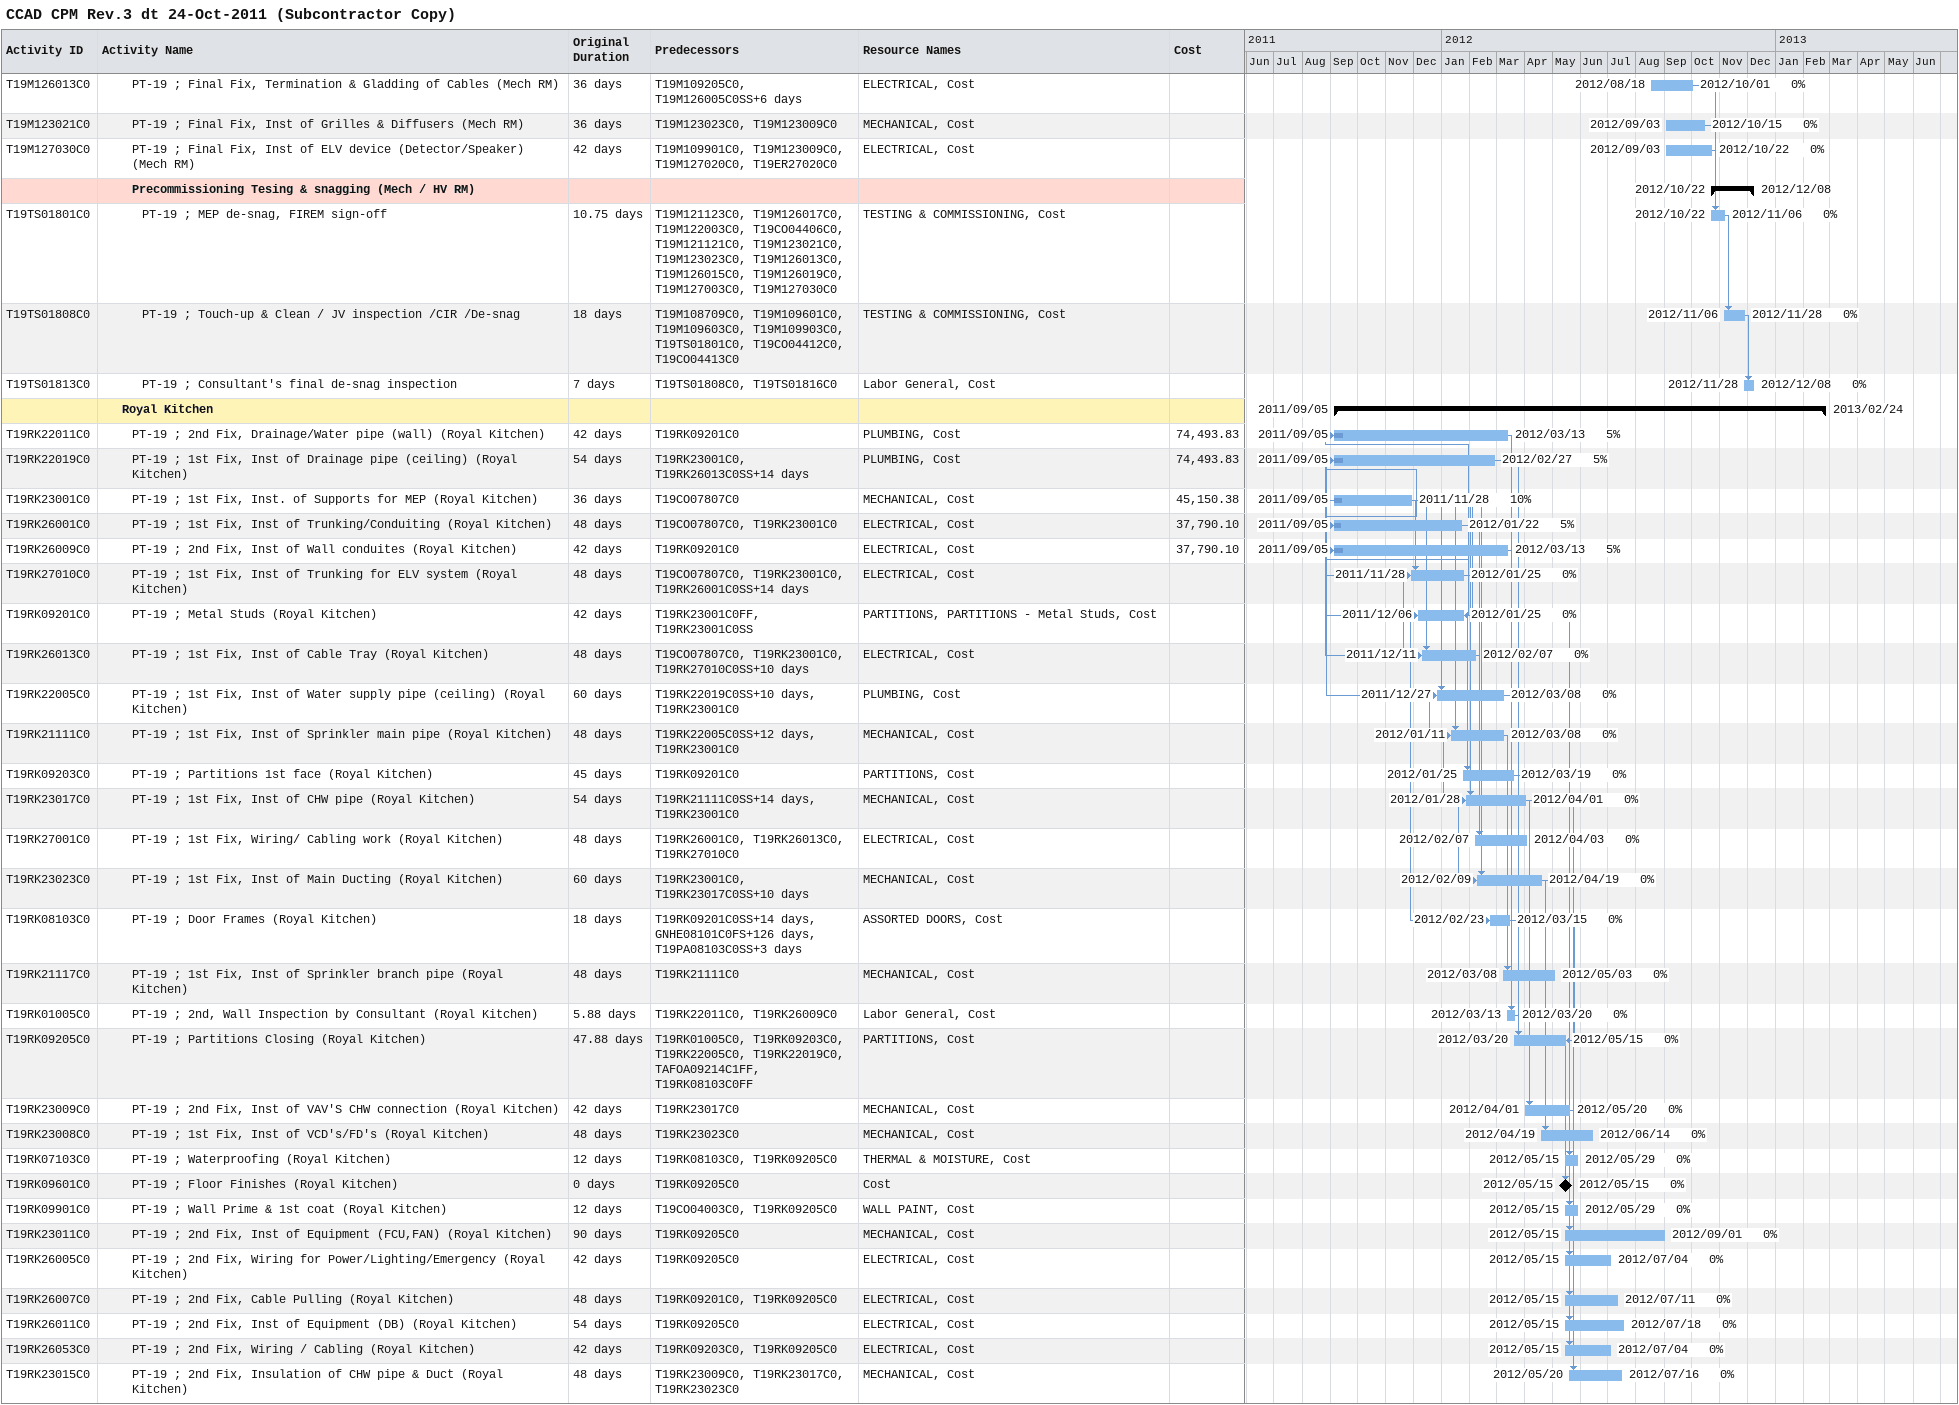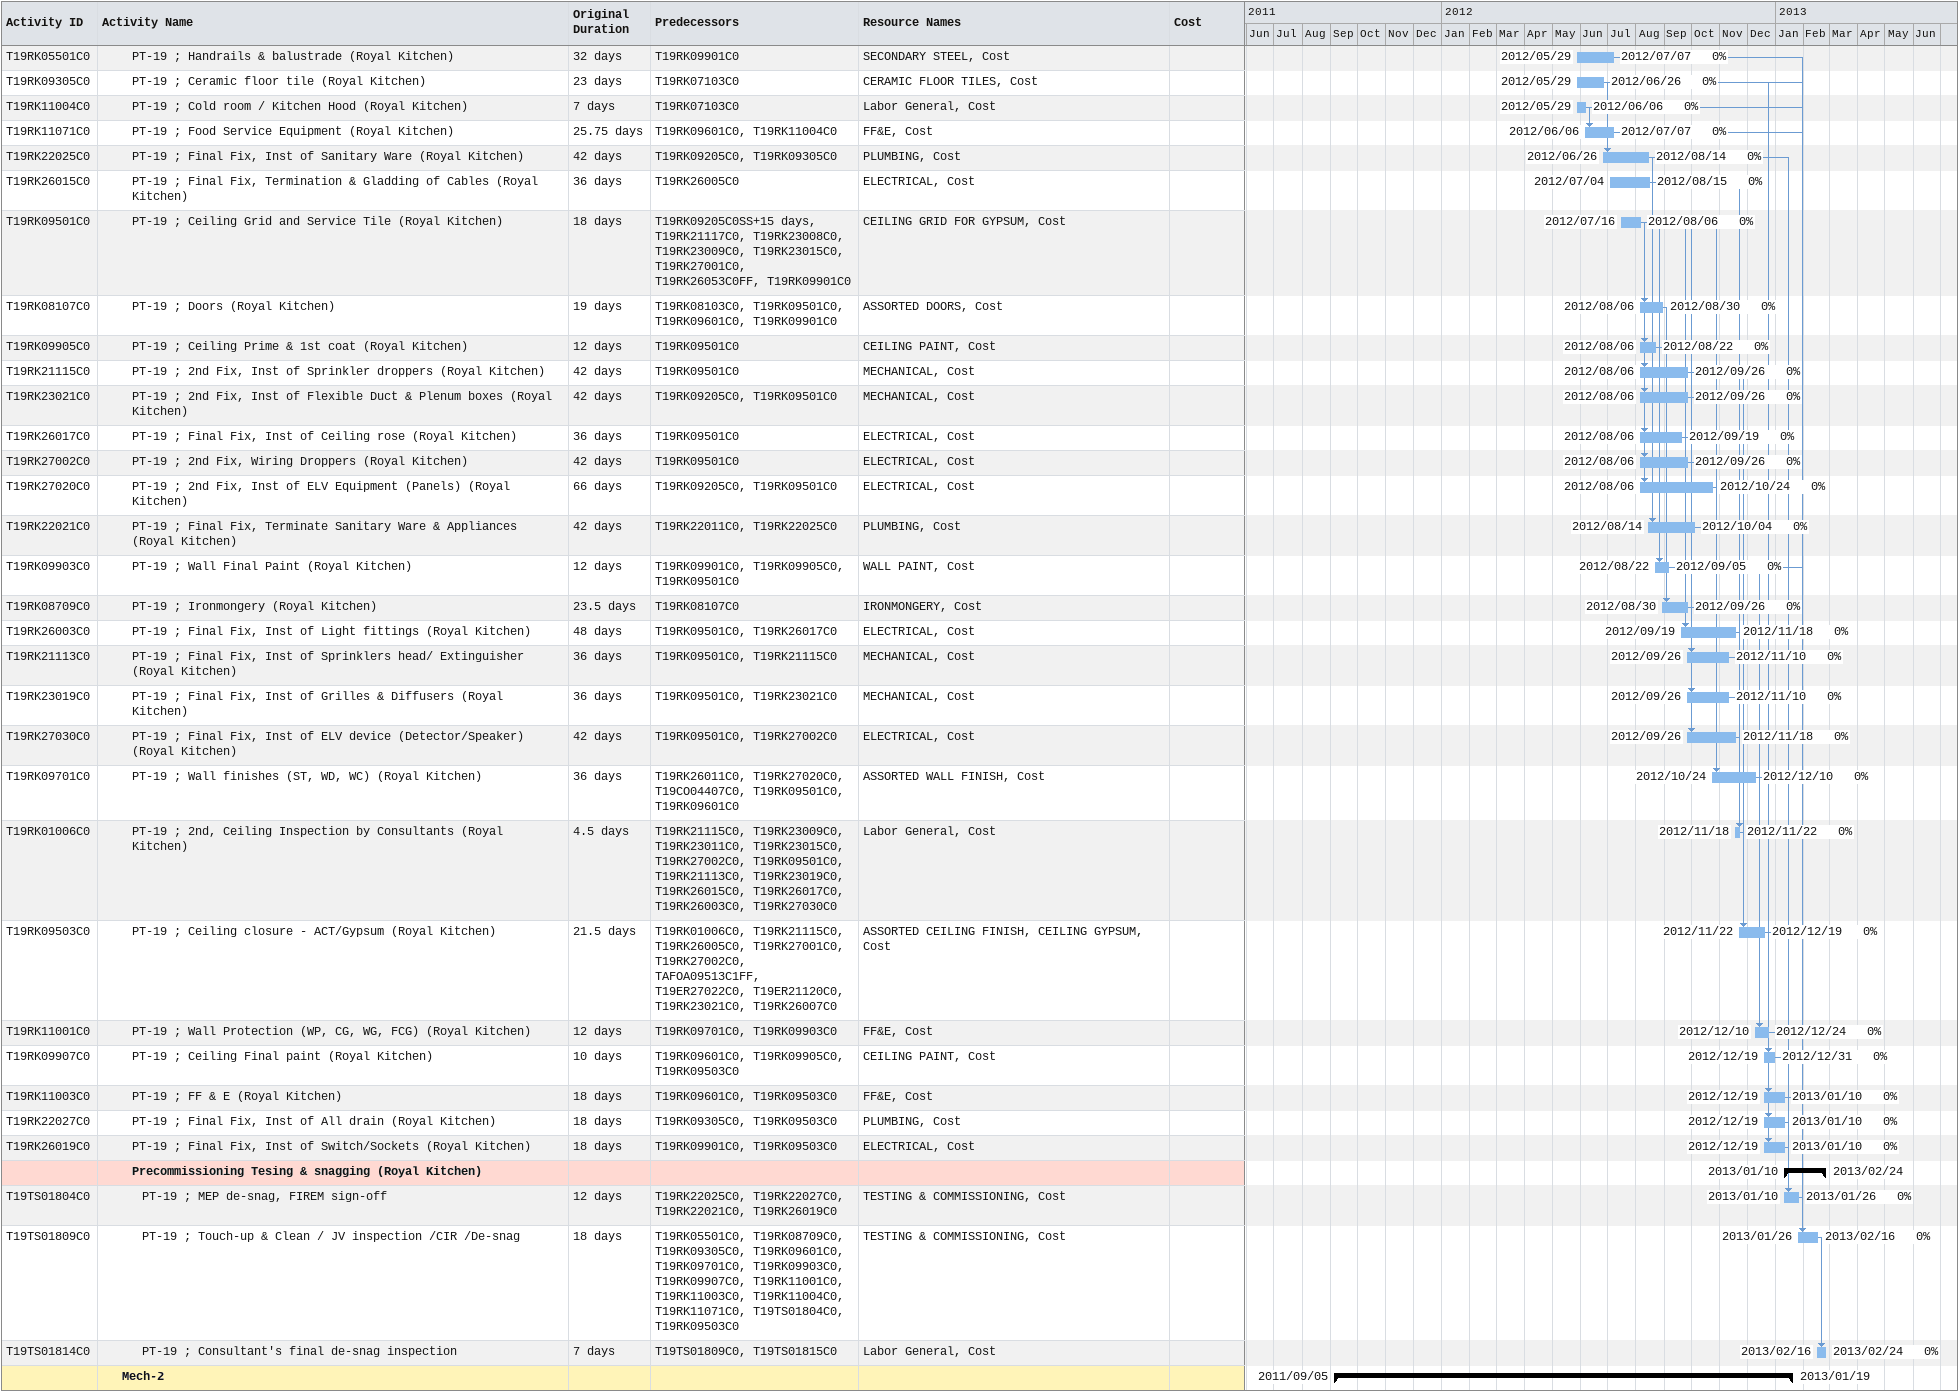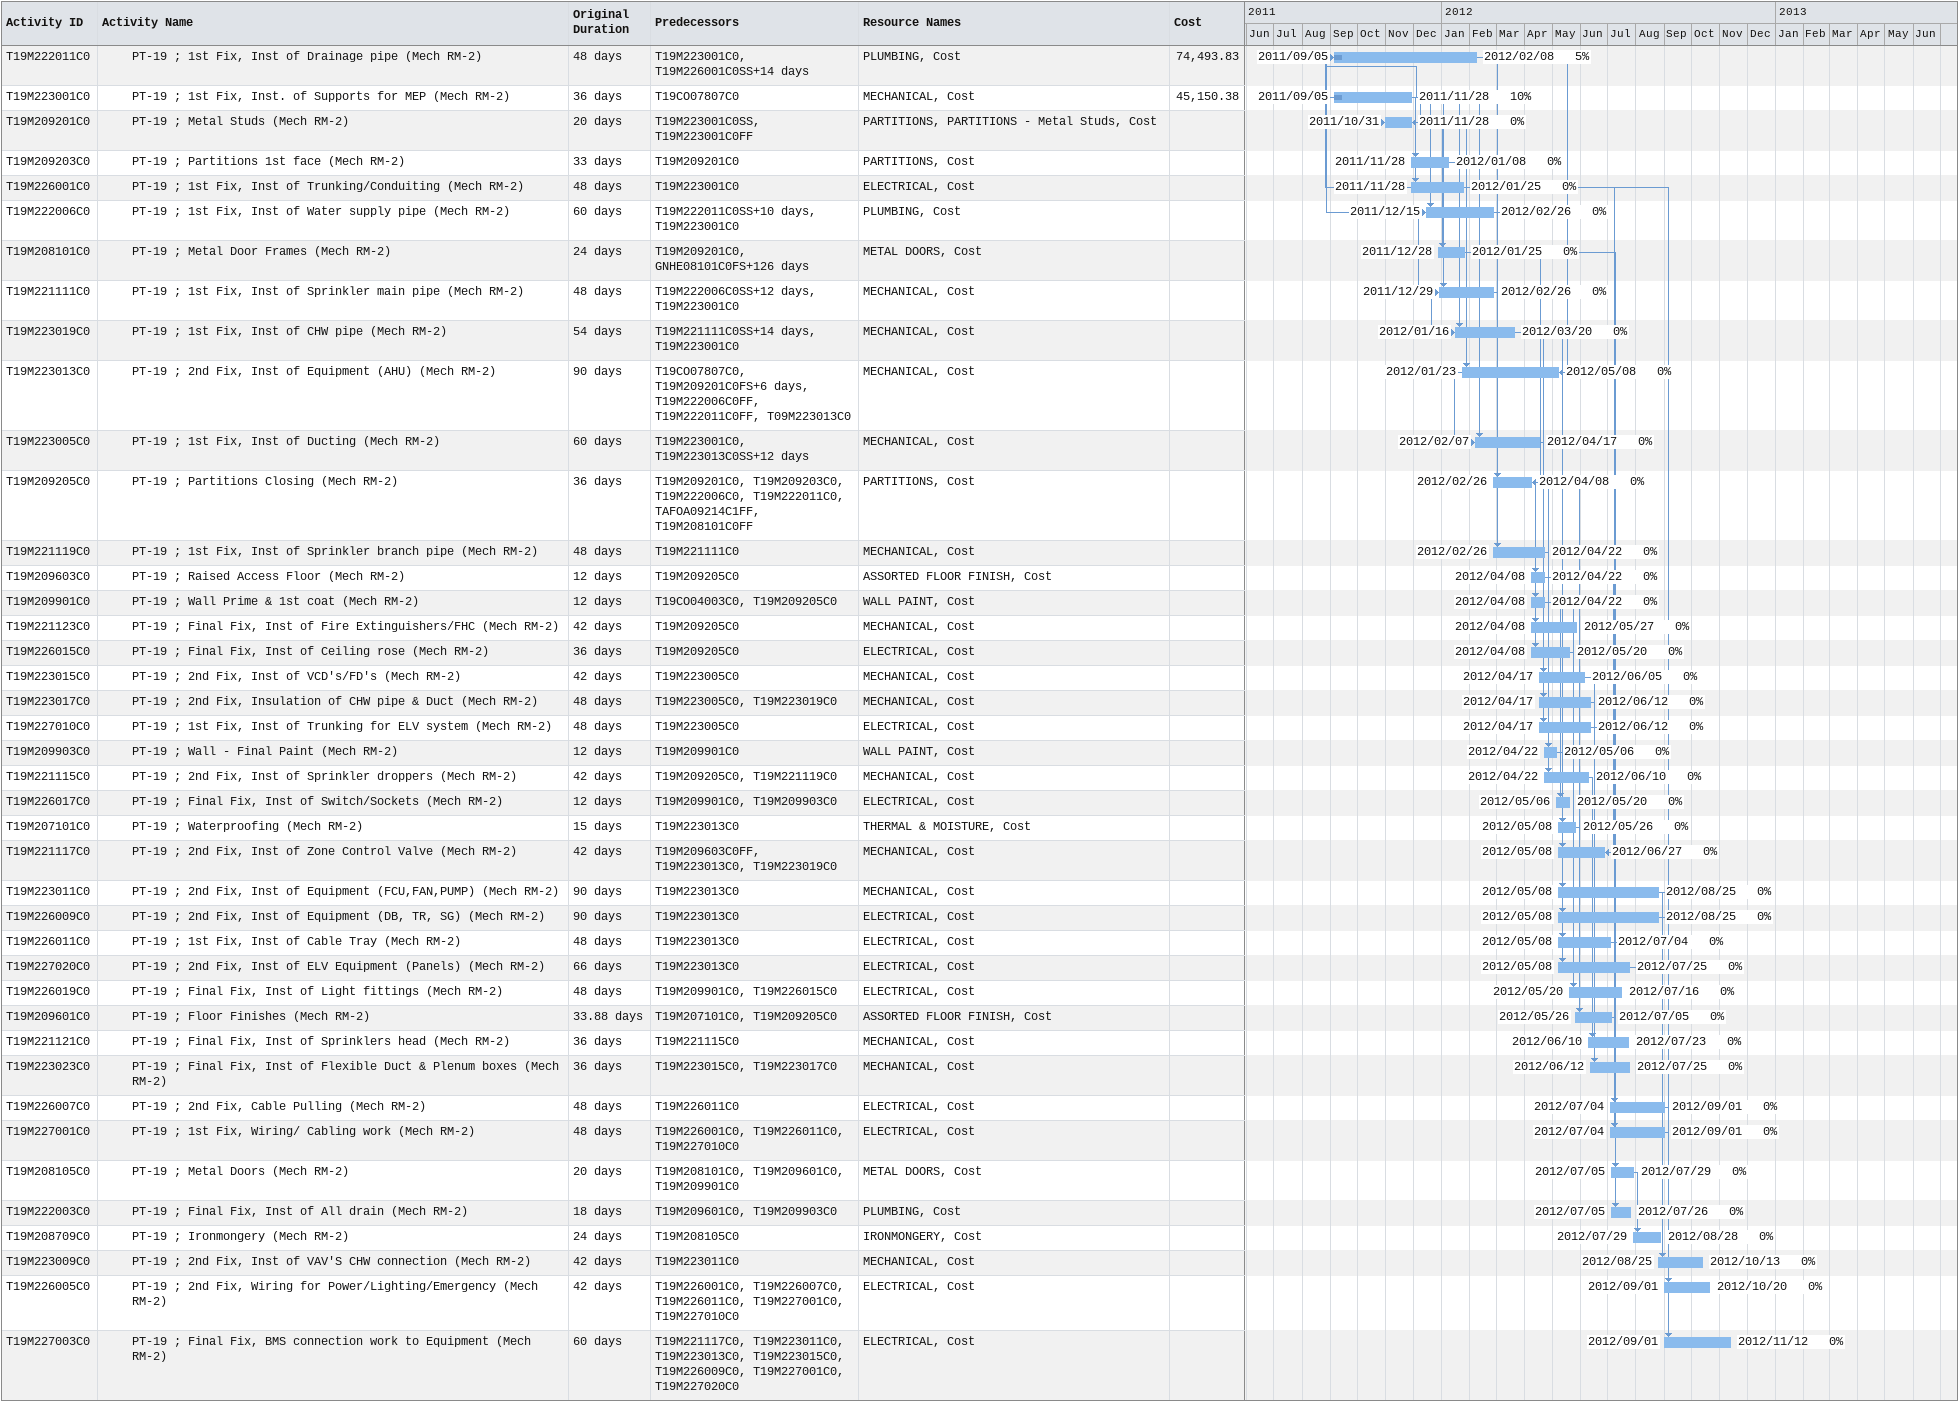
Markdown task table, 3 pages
CCAD CPM Rev.3 dt 24-Oct-2011 (Subcontractor Copy)

| ID | Level | Task | Original duration | Start | Finish | Predecessors | Resources | % complete | Cost |
|---|---|---|---|---|---|---|---|---|---|
| T19M126013C0 | 4 | PT-19 ; Final Fix, Termination & Gladding of Cables (Mech RM) | 36d | 2012-08-18 | 2012-10-01 | T19M109205C0, T19M126005C0SS+6d | ELECTRICAL, Cost | 0 |  |
| T19M123021C0 | 4 | PT-19 ; Final Fix, Inst of Grilles & Diffusers (Mech RM) | 36d | 2012-09-03 | 2012-10-15 | T19M123023C0, T19M123009C0 | MECHANICAL, Cost | 0 |  |
| T19M127030C0 | 4 | PT-19 ; Final Fix, Inst of ELV device (Detector/Speaker) (Mech RM) | 42d | 2012-09-03 | 2012-10-22 | T19M109901C0, T19M123009C0, T19M127020C0, T19ER27020C0 | ELECTRICAL, Cost | 0 |  |
|  | 4 | **Precommissioning Tesing & snagging (Mech / HV RM)** |  | 2012-10-22 | 2012-12-08 |  |  |  |  |
| T19TS01801C0 | 5 | PT-19 ; MEP de-snag, FIREM sign-off | 10.75d | 2012-10-22 | 2012-11-06 | T19M121123C0, T19M126017C0, T19M122003C0, T19CO04406C0, T19M121121C0, T19M123021C0, T19M123023C0, T19M126013C0, T19M126015C0, T19M126019C0, T19M127003C0, T19M127030C0 | TESTING & COMMISSIONING, Cost | 0 |  |
| T19TS01808C0 | 5 | PT-19 ; Touch-up & Clean / JV inspection /CIR /De-snag | 18d | 2012-11-06 | 2012-11-28 | T19M108709C0, T19M109601C0, T19M109603C0, T19M109903C0, T19TS01801C0, T19CO04412C0, T19CO04413C0 | TESTING & COMMISSIONING, Cost | 0 |  |
| T19TS01813C0 | 5 | PT-19 ; Consultant's final de-snag inspection | 7d | 2012-11-28 | 2012-12-08 | T19TS01808C0, T19TS01816C0 | Labor General, Cost | 0 |  |
|  | 3 | **Royal Kitchen** |  | 2011-09-05 | 2013-02-24 |  |  |  |  |
| T19RK22011C0 | 4 | PT-19 ; 2nd Fix, Drainage/Water pipe (wall) (Royal Kitchen) | 42d | 2011-09-05 | 2012-03-13 | T19RK09201C0 | PLUMBING, Cost | 5 | 74493.83 |
| T19RK22019C0 | 4 | PT-19 ; 1st Fix, Inst of Drainage pipe (ceiling) (Royal Kitchen) | 54d | 2011-09-05 | 2012-02-27 | T19RK23001C0, T19RK26013C0SS+14d | PLUMBING, Cost | 5 | 74493.83 |
| T19RK23001C0 | 4 | PT-19 ; 1st Fix, Inst. of Supports for MEP (Royal Kitchen) | 36d | 2011-09-05 | 2011-11-28 | T19CO07807C0 | MECHANICAL, Cost | 10 | 45150.38 |
| T19RK26001C0 | 4 | PT-19 ; 1st Fix, Inst of Trunking/Conduiting (Royal Kitchen) | 48d | 2011-09-05 | 2012-01-22 | T19CO07807C0, T19RK23001C0 | ELECTRICAL, Cost | 5 | 37790.10 |
| T19RK26009C0 | 4 | PT-19 ; 2nd Fix, Inst of Wall conduites (Royal Kitchen) | 42d | 2011-09-05 | 2012-03-13 | T19RK09201C0 | ELECTRICAL, Cost | 5 | 37790.10 |
| T19RK27010C0 | 4 | PT-19 ; 1st Fix, Inst of Trunking for ELV system (Royal Kitchen) | 48d | 2011-11-28 | 2012-01-25 | T19CO07807C0, T19RK23001C0, T19RK26001C0SS+14d | ELECTRICAL, Cost | 0 |  |
| T19RK09201C0 | 4 | PT-19 ; Metal Studs (Royal Kitchen) | 42d | 2011-12-06 | 2012-01-25 | T19RK23001C0FF, T19RK23001C0SS | PARTITIONS, PARTITIONS - Metal Studs, Cost | 0 |  |
| T19RK26013C0 | 4 | PT-19 ; 1st Fix, Inst of Cable Tray (Royal Kitchen) | 48d | 2011-12-11 | 2012-02-07 | T19CO07807C0, T19RK23001C0, T19RK27010C0SS+10d | ELECTRICAL, Cost | 0 |  |
| T19RK22005C0 | 4 | PT-19 ; 1st Fix, Inst of Water supply pipe (ceiling) (Royal Kitchen) | 60d | 2011-12-27 | 2012-03-08 | T19RK22019C0SS+10d, T19RK23001C0 | PLUMBING, Cost | 0 |  |
| T19RK21111C0 | 4 | PT-19 ; 1st Fix, Inst of Sprinkler main pipe (Royal Kitchen) | 48d | 2012-01-11 | 2012-03-08 | T19RK22005C0SS+12d, T19RK23001C0 | MECHANICAL, Cost | 0 |  |
| T19RK09203C0 | 4 | PT-19 ; Partitions 1st face (Royal Kitchen) | 45d | 2012-01-25 | 2012-03-19 | T19RK09201C0 | PARTITIONS, Cost | 0 |  |
| T19RK23017C0 | 4 | PT-19 ; 1st Fix, Inst of CHW pipe (Royal Kitchen) | 54d | 2012-01-28 | 2012-04-01 | T19RK21111C0SS+14d, T19RK23001C0 | MECHANICAL, Cost | 0 |  |
| T19RK27001C0 | 4 | PT-19 ; 1st Fix, Wiring/ Cabling work (Royal Kitchen) | 48d | 2012-02-07 | 2012-04-03 | T19RK26001C0, T19RK26013C0, T19RK27010C0 | ELECTRICAL, Cost | 0 |  |
| T19RK23023C0 | 4 | PT-19 ; 1st Fix, Inst of Main Ducting (Royal Kitchen) | 60d | 2012-02-09 | 2012-04-19 | T19RK23001C0, T19RK23017C0SS+10d | MECHANICAL, Cost | 0 |  |
| T19RK08103C0 | 4 | PT-19 ; Door Frames (Royal Kitchen) | 18d | 2012-02-23 | 2012-03-15 | T19RK09201C0SS+14d, GNHE08101C0FS+126d, T19PA08103C0SS+3d | ASSORTED DOORS, Cost | 0 |  |
| T19RK21117C0 | 4 | PT-19 ; 1st Fix, Inst of Sprinkler branch pipe (Royal Kitchen) | 48d | 2012-03-08 | 2012-05-03 | T19RK21111C0 | MECHANICAL, Cost | 0 |  |
| T19RK01005C0 | 4 | PT-19 ; 2nd, Wall Inspection by Consultant (Royal Kitchen) | 5.88d | 2012-03-13 | 2012-03-20 | T19RK22011C0, T19RK26009C0 | Labor General, Cost | 0 |  |
| T19RK09205C0 | 4 | PT-19 ; Partitions Closing (Royal Kitchen) | 47.88d | 2012-03-20 | 2012-05-15 | T19RK01005C0, T19RK09203C0, T19RK22005C0, T19RK22019C0, TAFOA09214C1FF, T19RK08103C0FF | PARTITIONS, Cost | 0 |  |
| T19RK23009C0 | 4 | PT-19 ; 2nd Fix, Inst of VAV'S CHW connection (Royal Kitchen) | 42d | 2012-04-01 | 2012-05-20 | T19RK23017C0 | MECHANICAL, Cost | 0 |  |
| T19RK23008C0 | 4 | PT-19 ; 1st Fix, Inst of VCD's/FD's (Royal Kitchen) | 48d | 2012-04-19 | 2012-06-14 | T19RK23023C0 | MECHANICAL, Cost | 0 |  |
| T19RK07103C0 | 4 | PT-19 ; Waterproofing (Royal Kitchen) | 12d | 2012-05-15 | 2012-05-29 | T19RK08103C0, T19RK09205C0 | THERMAL & MOISTURE, Cost | 0 |  |
| T19RK09601C0 | 4 | PT-19 ; Floor Finishes (Royal Kitchen) | 0d | 2012-05-15 | 2012-05-15 | T19RK09205C0 | Cost | 0 |  |
| T19RK09901C0 | 4 | PT-19 ; Wall Prime & 1st coat (Royal Kitchen) | 12d | 2012-05-15 | 2012-05-29 | T19CO04003C0, T19RK09205C0 | WALL PAINT, Cost | 0 |  |
| T19RK23011C0 | 4 | PT-19 ; 2nd Fix, Inst of Equipment (FCU,FAN) (Royal Kitchen) | 90d | 2012-05-15 | 2012-09-01 | T19RK09205C0 | MECHANICAL, Cost | 0 |  |
| T19RK26005C0 | 4 | PT-19 ; 2nd Fix, Wiring for Power/Lighting/Emergency (Royal Kitchen) | 42d | 2012-05-15 | 2012-07-04 | T19RK09205C0 | ELECTRICAL, Cost | 0 |  |
| T19RK26007C0 | 4 | PT-19 ; 2nd Fix, Cable Pulling (Royal Kitchen) | 48d | 2012-05-15 | 2012-07-11 | T19RK09201C0, T19RK09205C0 | ELECTRICAL, Cost | 0 |  |
| T19RK26011C0 | 4 | PT-19 ; 2nd Fix, Inst of Equipment (DB) (Royal Kitchen) | 54d | 2012-05-15 | 2012-07-18 | T19RK09205C0 | ELECTRICAL, Cost | 0 |  |
| T19RK26053C0 | 4 | PT-19 ; 2nd Fix, Wiring / Cabling (Royal Kitchen) | 42d | 2012-05-15 | 2012-07-04 | T19RK09203C0, T19RK09205C0 | ELECTRICAL, Cost | 0 |  |
| T19RK23015C0 | 4 | PT-19 ; 2nd Fix, Insulation of CHW pipe & Duct (Royal Kitchen) | 48d | 2012-05-20 | 2012-07-16 | T19RK23009C0, T19RK23017C0, T19RK23023C0 | MECHANICAL, Cost | 0 |  |
| T19RK05501C0 | 4 | PT-19 ; Handrails & balustrade (Royal Kitchen) | 32d | 2012-05-29 | 2012-07-07 | T19RK09901C0 | SECONDARY STEEL, Cost | 0 |  |
| T19RK09305C0 | 4 | PT-19 ; Ceramic floor tile (Royal Kitchen) | 23d | 2012-05-29 | 2012-06-26 | T19RK07103C0 | CERAMIC FLOOR TILES, Cost | 0 |  |
| T19RK11004C0 | 4 | PT-19 ; Cold room / Kitchen Hood (Royal Kitchen) | 7d | 2012-05-29 | 2012-06-06 | T19RK07103C0 | Labor General, Cost | 0 |  |
| T19RK11071C0 | 4 | PT-19 ; Food Service Equipment (Royal Kitchen) | 25.75d | 2012-06-06 | 2012-07-07 | T19RK09601C0, T19RK11004C0 | FF&E, Cost | 0 |  |
| T19RK22025C0 | 4 | PT-19 ; Final Fix, Inst of Sanitary Ware (Royal Kitchen) | 42d | 2012-06-26 | 2012-08-14 | T19RK09205C0, T19RK09305C0 | PLUMBING, Cost | 0 |  |
| T19RK26015C0 | 4 | PT-19 ; Final Fix, Termination & Gladding of Cables (Royal Kitchen) | 36d | 2012-07-04 | 2012-08-15 | T19RK26005C0 | ELECTRICAL, Cost | 0 |  |
| T19RK09501C0 | 4 | PT-19 ; Ceiling Grid and Service Tile (Royal Kitchen) | 18d | 2012-07-16 | 2012-08-06 | T19RK09205C0SS+15d, T19RK21117C0, T19RK23008C0, T19RK23009C0, T19RK23015C0, T19RK27001C0, T19RK26053C0FF, T19RK09901C0 | CEILING GRID FOR GYPSUM, Cost | 0 |  |
| T19RK08107C0 | 4 | PT-19 ; Doors (Royal Kitchen) | 19d | 2012-08-06 | 2012-08-30 | T19RK08103C0, T19RK09501C0, T19RK09601C0, T19RK09901C0 | ASSORTED DOORS, Cost | 0 |  |
| T19RK09905C0 | 4 | PT-19 ; Ceiling Prime & 1st coat (Royal Kitchen) | 12d | 2012-08-06 | 2012-08-22 | T19RK09501C0 | CEILING PAINT, Cost | 0 |  |
| T19RK21115C0 | 4 | PT-19 ; 2nd Fix, Inst of Sprinkler droppers (Royal Kitchen) | 42d | 2012-08-06 | 2012-09-26 | T19RK09501C0 | MECHANICAL, Cost | 0 |  |
| T19RK23021C0 | 4 | PT-19 ; 2nd Fix, Inst of Flexible Duct & Plenum boxes (Royal Kitchen) | 42d | 2012-08-06 | 2012-09-26 | T19RK09205C0, T19RK09501C0 | MECHANICAL, Cost | 0 |  |
| T19RK26017C0 | 4 | PT-19 ; Final Fix, Inst of Ceiling rose (Royal Kitchen) | 36d | 2012-08-06 | 2012-09-19 | T19RK09501C0 | ELECTRICAL, Cost | 0 |  |
| T19RK27002C0 | 4 | PT-19 ; 2nd Fix, Wiring Droppers (Royal Kitchen) | 42d | 2012-08-06 | 2012-09-26 | T19RK09501C0 | ELECTRICAL, Cost | 0 |  |
| T19RK27020C0 | 4 | PT-19 ; 2nd Fix, Inst of ELV Equipment (Panels) (Royal Kitchen) | 66d | 2012-08-06 | 2012-10-24 | T19RK09205C0, T19RK09501C0 | ELECTRICAL, Cost | 0 |  |
| T19RK22021C0 | 4 | PT-19 ; Final Fix, Terminate Sanitary Ware & Appliances (Royal Kitchen) | 42d | 2012-08-14 | 2012-10-04 | T19RK22011C0, T19RK22025C0 | PLUMBING, Cost | 0 |  |
| T19RK09903C0 | 4 | PT-19 ; Wall Final Paint (Royal Kitchen) | 12d | 2012-08-22 | 2012-09-05 | T19RK09901C0, T19RK09905C0, T19RK09501C0 | WALL PAINT, Cost | 0 |  |
| T19RK08709C0 | 4 | PT-19 ; Ironmongery (Royal Kitchen) | 23.5d | 2012-08-30 | 2012-09-26 | T19RK08107C0 | IRONMONGERY, Cost | 0 |  |
| T19RK26003C0 | 4 | PT-19 ; Final Fix, Inst of Light fittings (Royal Kitchen) | 48d | 2012-09-19 | 2012-11-18 | T19RK09501C0, T19RK26017C0 | ELECTRICAL, Cost | 0 |  |
| T19RK21113C0 | 4 | PT-19 ; Final Fix, Inst of Sprinklers head/ Extinguisher (Royal Kitchen) | 36d | 2012-09-26 | 2012-11-10 | T19RK09501C0, T19RK21115C0 | MECHANICAL, Cost | 0 |  |
| T19RK23019C0 | 4 | PT-19 ; Final Fix, Inst of Grilles & Diffusers (Royal Kitchen) | 36d | 2012-09-26 | 2012-11-10 | T19RK09501C0, T19RK23021C0 | MECHANICAL, Cost | 0 |  |
| T19RK27030C0 | 4 | PT-19 ; Final Fix, Inst of ELV device (Detector/Speaker) (Royal Kitchen) | 42d | 2012-09-26 | 2012-11-18 | T19RK09501C0, T19RK27002C0 | ELECTRICAL, Cost | 0 |  |
| T19RK09701C0 | 4 | PT-19 ; Wall finishes (ST, WD, WC) (Royal Kitchen) | 36d | 2012-10-24 | 2012-12-10 | T19RK26011C0, T19RK27020C0, T19CO04407C0, T19RK09501C0, T19RK09601C0 | ASSORTED WALL FINISH, Cost | 0 |  |
| T19RK01006C0 | 4 | PT-19 ; 2nd, Ceiling Inspection by Consultants (Royal Kitchen) | 4.5d | 2012-11-18 | 2012-11-22 | T19RK21115C0, T19RK23009C0, T19RK23011C0, T19RK23015C0, T19RK27002C0, T19RK09501C0, T19RK21113C0, T19RK23019C0, T19RK26015C0, T19RK26017C0, T19RK26003C0, T19RK27030C0 | Labor General, Cost | 0 |  |
| T19RK09503C0 | 4 | PT-19 ; Ceiling closure - ACT/Gypsum (Royal Kitchen) | 21.5d | 2012-11-22 | 2012-12-19 | T19RK01006C0, T19RK21115C0, T19RK26005C0, T19RK27001C0, T19RK27002C0, TAFOA09513C1FF, T19ER27022C0, T19ER21120C0, T19RK23021C0, T19RK26007C0 | ASSORTED CEILING FINISH, CEILING GYPSUM, Cost | 0 |  |
| T19RK11001C0 | 4 | PT-19 ; Wall Protection (WP, CG, WG, FCG) (Royal Kitchen) | 12d | 2012-12-10 | 2012-12-24 | T19RK09701C0, T19RK09903C0 | FF&E, Cost | 0 |  |
| T19RK09907C0 | 4 | PT-19 ; Ceiling Final paint (Royal Kitchen) | 10d | 2012-12-19 | 2012-12-31 | T19RK09601C0, T19RK09905C0, T19RK09503C0 | CEILING PAINT, Cost | 0 |  |
| T19RK11003C0 | 4 | PT-19 ; FF & E (Royal Kitchen) | 18d | 2012-12-19 | 2013-01-10 | T19RK09601C0, T19RK09503C0 | FF&E, Cost | 0 |  |
| T19RK22027C0 | 4 | PT-19 ; Final Fix, Inst of All drain (Royal Kitchen) | 18d | 2012-12-19 | 2013-01-10 | T19RK09305C0, T19RK09503C0 | PLUMBING, Cost | 0 |  |
| T19RK26019C0 | 4 | PT-19 ; Final Fix, Inst of Switch/Sockets (Royal Kitchen) | 18d | 2012-12-19 | 2013-01-10 | T19RK09901C0, T19RK09503C0 | ELECTRICAL, Cost | 0 |  |
|  | 4 | **Precommissioning Tesing & snagging (Royal Kitchen)** |  | 2013-01-10 | 2013-02-24 |  |  |  |  |
| T19TS01804C0 | 5 | PT-19 ; MEP de-snag, FIREM sign-off | 12d | 2013-01-10 | 2013-01-26 | T19RK22025C0, T19RK22027C0, T19RK22021C0, T19RK26019C0 | TESTING & COMMISSIONING, Cost | 0 |  |
| T19TS01809C0 | 5 | PT-19 ; Touch-up & Clean / JV inspection /CIR /De-snag | 18d | 2013-01-26 | 2013-02-16 | T19RK05501C0, T19RK08709C0, T19RK09305C0, T19RK09601C0, T19RK09701C0, T19RK09903C0, T19RK09907C0, T19RK11001C0, T19RK11003C0, T19RK11004C0, T19RK11071C0, T19TS01804C0, T19RK09503C0 | TESTING & COMMISSIONING, Cost | 0 |  |
| T19TS01814C0 | 5 | PT-19 ; Consultant's final de-snag inspection | 7d | 2013-02-16 | 2013-02-24 | T19TS01809C0, T19TS01815C0 | Labor General, Cost | 0 |  |
|  | 3 | **Mech-2** |  | 2011-09-05 | 2013-01-19 |  |  |  |  |
| T19M222011C0 | 4 | PT-19 ; 1st Fix, Inst of Drainage pipe (Mech RM-2) | 48d | 2011-09-05 | 2012-02-08 | T19M223001C0, T19M226001C0SS+14d | PLUMBING, Cost | 5 | 74493.83 |
| T19M223001C0 | 4 | PT-19 ; 1st Fix, Inst. of Supports for MEP (Mech RM-2) | 36d | 2011-09-05 | 2011-11-28 | T19CO07807C0 | MECHANICAL, Cost | 10 | 45150.38 |
| T19M209201C0 | 4 | PT-19 ; Metal Studs (Mech RM-2) | 20d | 2011-10-31 | 2011-11-28 | T19M223001C0SS, T19M223001C0FF | PARTITIONS, PARTITIONS - Metal Studs, Cost | 0 |  |
| T19M209203C0 | 4 | PT-19 ; Partitions 1st face (Mech RM-2) | 33d | 2011-11-28 | 2012-01-08 | T19M209201C0 | PARTITIONS, Cost | 0 |  |
| T19M226001C0 | 4 | PT-19 ; 1st Fix, Inst of Trunking/Conduiting (Mech RM-2) | 48d | 2011-11-28 | 2012-01-25 | T19M223001C0 | ELECTRICAL, Cost | 0 |  |
| T19M222006C0 | 4 | PT-19 ; 1st Fix, Inst of Water supply pipe (Mech RM-2) | 60d | 2011-12-15 | 2012-02-26 | T19M222011C0SS+10d, T19M223001C0 | PLUMBING, Cost | 0 |  |
| T19M208101C0 | 4 | PT-19 ; Metal Door Frames (Mech RM-2) | 24d | 2011-12-28 | 2012-01-25 | T19M209201C0, GNHE08101C0FS+126d | METAL DOORS, Cost | 0 |  |
| T19M221111C0 | 4 | PT-19 ; 1st Fix, Inst of Sprinkler main pipe (Mech RM-2) | 48d | 2011-12-29 | 2012-02-26 | T19M222006C0SS+12d, T19M223001C0 | MECHANICAL, Cost | 0 |  |
| T19M223019C0 | 4 | PT-19 ; 1st Fix, Inst of CHW pipe (Mech RM-2) | 54d | 2012-01-16 | 2012-03-20 | T19M221111C0SS+14d, T19M223001C0 | MECHANICAL, Cost | 0 |  |
| T19M223013C0 | 4 | PT-19 ; 2nd Fix, Inst of Equipment (AHU) (Mech RM-2) | 90d | 2012-01-23 | 2012-05-08 | T19CO07807C0, T19M209201C0FS+6d, T19M222006C0FF, T19M222011C0FF, T09M223013C0 | MECHANICAL, Cost | 0 |  |
| T19M223005C0 | 4 | PT-19 ; 1st Fix, Inst of Ducting (Mech RM-2) | 60d | 2012-02-07 | 2012-04-17 | T19M223001C0, T19M223013C0SS+12d | MECHANICAL, Cost | 0 |  |
| T19M209205C0 | 4 | PT-19 ; Partitions Closing (Mech RM-2) | 36d | 2012-02-26 | 2012-04-08 | T19M209201C0, T19M209203C0, T19M222006C0, T19M222011C0, TAFOA09214C1FF, T19M208101C0FF | PARTITIONS, Cost | 0 |  |
| T19M221119C0 | 4 | PT-19 ; 1st Fix, Inst of Sprinkler branch pipe (Mech RM-2) | 48d | 2012-02-26 | 2012-04-22 | T19M221111C0 | MECHANICAL, Cost | 0 |  |
| T19M209603C0 | 4 | PT-19 ; Raised Access Floor (Mech RM-2) | 12d | 2012-04-08 | 2012-04-22 | T19M209205C0 | ASSORTED FLOOR FINISH, Cost | 0 |  |
| T19M209901C0 | 4 | PT-19 ; Wall Prime & 1st coat (Mech RM-2) | 12d | 2012-04-08 | 2012-04-22 | T19CO04003C0, T19M209205C0 | WALL PAINT, Cost | 0 |  |
| T19M221123C0 | 4 | PT-19 ; Final Fix, Inst of Fire Extinguishers/FHC (Mech RM-2) | 42d | 2012-04-08 | 2012-05-27 | T19M209205C0 | MECHANICAL, Cost | 0 |  |
| T19M226015C0 | 4 | PT-19 ; Final Fix, Inst of Ceiling rose (Mech RM-2) | 36d | 2012-04-08 | 2012-05-20 | T19M209205C0 | ELECTRICAL, Cost | 0 |  |
| T19M223015C0 | 4 | PT-19 ; 2nd Fix, Inst of VCD's/FD's (Mech RM-2) | 42d | 2012-04-17 | 2012-06-05 | T19M223005C0 | MECHANICAL, Cost | 0 |  |
| T19M223017C0 | 4 | PT-19 ; 2nd Fix, Insulation of CHW pipe & Duct (Mech RM-2) | 48d | 2012-04-17 | 2012-06-12 | T19M223005C0, T19M223019C0 | MECHANICAL, Cost | 0 |  |
| T19M227010C0 | 4 | PT-19 ; 1st Fix, Inst of Trunking for ELV system (Mech RM-2) | 48d | 2012-04-17 | 2012-06-12 | T19M223005C0 | ELECTRICAL, Cost | 0 |  |
| T19M209903C0 | 4 | PT-19 ; Wall - Final Paint (Mech RM-2) | 12d | 2012-04-22 | 2012-05-06 | T19M209901C0 | WALL PAINT, Cost | 0 |  |
| T19M221115C0 | 4 | PT-19 ; 2nd Fix, Inst of Sprinkler droppers (Mech RM-2) | 42d | 2012-04-22 | 2012-06-10 | T19M209205C0, T19M221119C0 | MECHANICAL, Cost | 0 |  |
| T19M226017C0 | 4 | PT-19 ; Final Fix, Inst of Switch/Sockets (Mech RM-2) | 12d | 2012-05-06 | 2012-05-20 | T19M209901C0, T19M209903C0 | ELECTRICAL, Cost | 0 |  |
| T19M207101C0 | 4 | PT-19 ; Waterproofing (Mech RM-2) | 15d | 2012-05-08 | 2012-05-26 | T19M223013C0 | THERMAL & MOISTURE, Cost | 0 |  |
| T19M221117C0 | 4 | PT-19 ; 2nd Fix, Inst of Zone Control Valve (Mech RM-2) | 42d | 2012-05-08 | 2012-06-27 | T19M209603C0FF, T19M223013C0, T19M223019C0 | MECHANICAL, Cost | 0 |  |
| T19M223011C0 | 4 | PT-19 ; 2nd Fix, Inst of Equipment (FCU,FAN,PUMP) (Mech RM-2) | 90d | 2012-05-08 | 2012-08-25 | T19M223013C0 | MECHANICAL, Cost | 0 |  |
| T19M226009C0 | 4 | PT-19 ; 2nd Fix, Inst of Equipment (DB, TR, SG) (Mech RM-2) | 90d | 2012-05-08 | 2012-08-25 | T19M223013C0 | ELECTRICAL, Cost | 0 |  |
| T19M226011C0 | 4 | PT-19 ; 1st Fix, Inst of Cable Tray (Mech RM-2) | 48d | 2012-05-08 | 2012-07-04 | T19M223013C0 | ELECTRICAL, Cost | 0 |  |
| T19M227020C0 | 4 | PT-19 ; 2nd Fix, Inst of ELV Equipment (Panels) (Mech RM-2) | 66d | 2012-05-08 | 2012-07-25 | T19M223013C0 | ELECTRICAL, Cost | 0 |  |
| T19M226019C0 | 4 | PT-19 ; Final Fix, Inst of Light fittings (Mech RM-2) | 48d | 2012-05-20 | 2012-07-16 | T19M209901C0, T19M226015C0 | ELECTRICAL, Cost | 0 |  |
| T19M209601C0 | 4 | PT-19 ; Floor Finishes (Mech RM-2) | 33.88d | 2012-05-26 | 2012-07-05 | T19M207101C0, T19M209205C0 | ASSORTED FLOOR FINISH, Cost | 0 |  |
| T19M221121C0 | 4 | PT-19 ; Final Fix, Inst of Sprinklers head (Mech RM-2) | 36d | 2012-06-10 | 2012-07-23 | T19M221115C0 | MECHANICAL, Cost | 0 |  |
| T19M223023C0 | 4 | PT-19 ; Final Fix, Inst of Flexible Duct & Plenum boxes (Mech RM-2) | 36d | 2012-06-12 | 2012-07-25 | T19M223015C0, T19M223017C0 | MECHANICAL, Cost | 0 |  |
| T19M226007C0 | 4 | PT-19 ; 2nd Fix, Cable Pulling (Mech RM-2) | 48d | 2012-07-04 | 2012-09-01 | T19M226011C0 | ELECTRICAL, Cost | 0 |  |
| T19M227001C0 | 4 | PT-19 ; 1st Fix, Wiring/ Cabling work (Mech RM-2) | 48d | 2012-07-04 | 2012-09-01 | T19M226001C0, T19M226011C0, T19M227010C0 | ELECTRICAL, Cost | 0 |  |
| T19M208105C0 | 4 | PT-19 ; Metal Doors (Mech RM-2) | 20d | 2012-07-05 | 2012-07-29 | T19M208101C0, T19M209601C0, T19M209901C0 | METAL DOORS, Cost | 0 |  |
| T19M222003C0 | 4 | PT-19 ; Final Fix, Inst of All drain (Mech RM-2) | 18d | 2012-07-05 | 2012-07-26 | T19M209601C0, T19M209903C0 | PLUMBING, Cost | 0 |  |
| T19M208709C0 | 4 | PT-19 ; Ironmongery (Mech RM-2) | 24d | 2012-07-29 | 2012-08-28 | T19M208105C0 | IRONMONGERY, Cost | 0 |  |
| T19M223009C0 | 4 | PT-19 ; 2nd Fix, Inst of VAV'S CHW connection (Mech RM-2) | 42d | 2012-08-25 | 2012-10-13 | T19M223011C0 | MECHANICAL, Cost | 0 |  |
| T19M226005C0 | 4 | PT-19 ; 2nd Fix, Wiring for Power/Lighting/Emergency (Mech RM-2) | 42d | 2012-09-01 | 2012-10-20 | T19M226001C0, T19M226007C0, T19M226011C0, T19M227001C0, T19M227010C0 | ELECTRICAL, Cost | 0 |  |
| T19M227003C0 | 4 | PT-19 ; Final Fix, BMS connection work to Equipment (Mech RM-2) | 60d | 2012-09-01 | 2012-11-12 | T19M221117C0, T19M223011C0, T19M223013C0, T19M223015C0, T19M226009C0, T19M227001C0, T19M227020C0 | ELECTRICAL, Cost | 0 |  |
